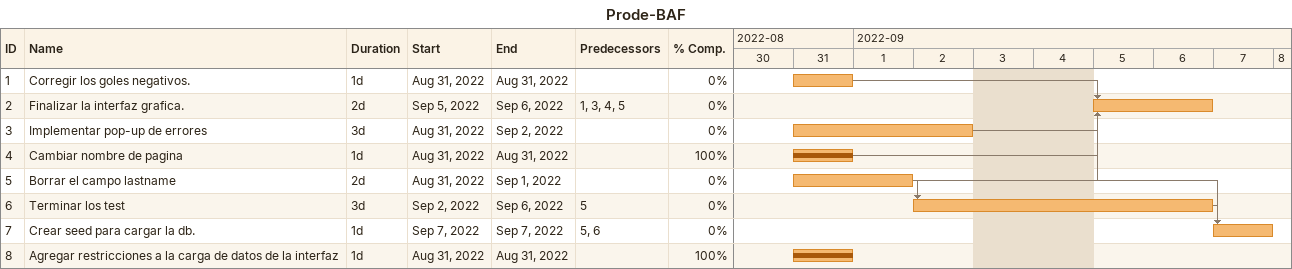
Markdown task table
Prode-BAF

| ID | Task | Duration | Start | Finish | Predecessors | % complete |
|---|---|---|---|---|---|---|
| 1 | Corregir los goles negativos. | 1d | 2022-08-31 | 2022-08-31 |  | 0 |
| 2 | Finalizar la interfaz grafica. | 2d | 2022-09-05 | 2022-09-06 | 1, 3, 4, 5 | 0 |
| 3 | Implementar pop-up de errores | 3d | 2022-08-31 | 2022-09-02 |  | 0 |
| 4 | Cambiar nombre de pagina | 1d | 2022-08-31 | 2022-08-31 |  | 100 |
| 5 | Borrar el campo lastname | 2d | 2022-08-31 | 2022-09-01 |  | 0 |
| 6 | Terminar los test | 3d | 2022-09-02 | 2022-09-06 | 5 | 0 |
| 7 | Crear seed para cargar la db. | 1d | 2022-09-07 | 2022-09-07 | 5, 6 | 0 |
| 8 | Agregar restricciones a la carga de datos de la interfaz | 1d | 2022-08-31 | 2022-08-31 |  | 100 |
